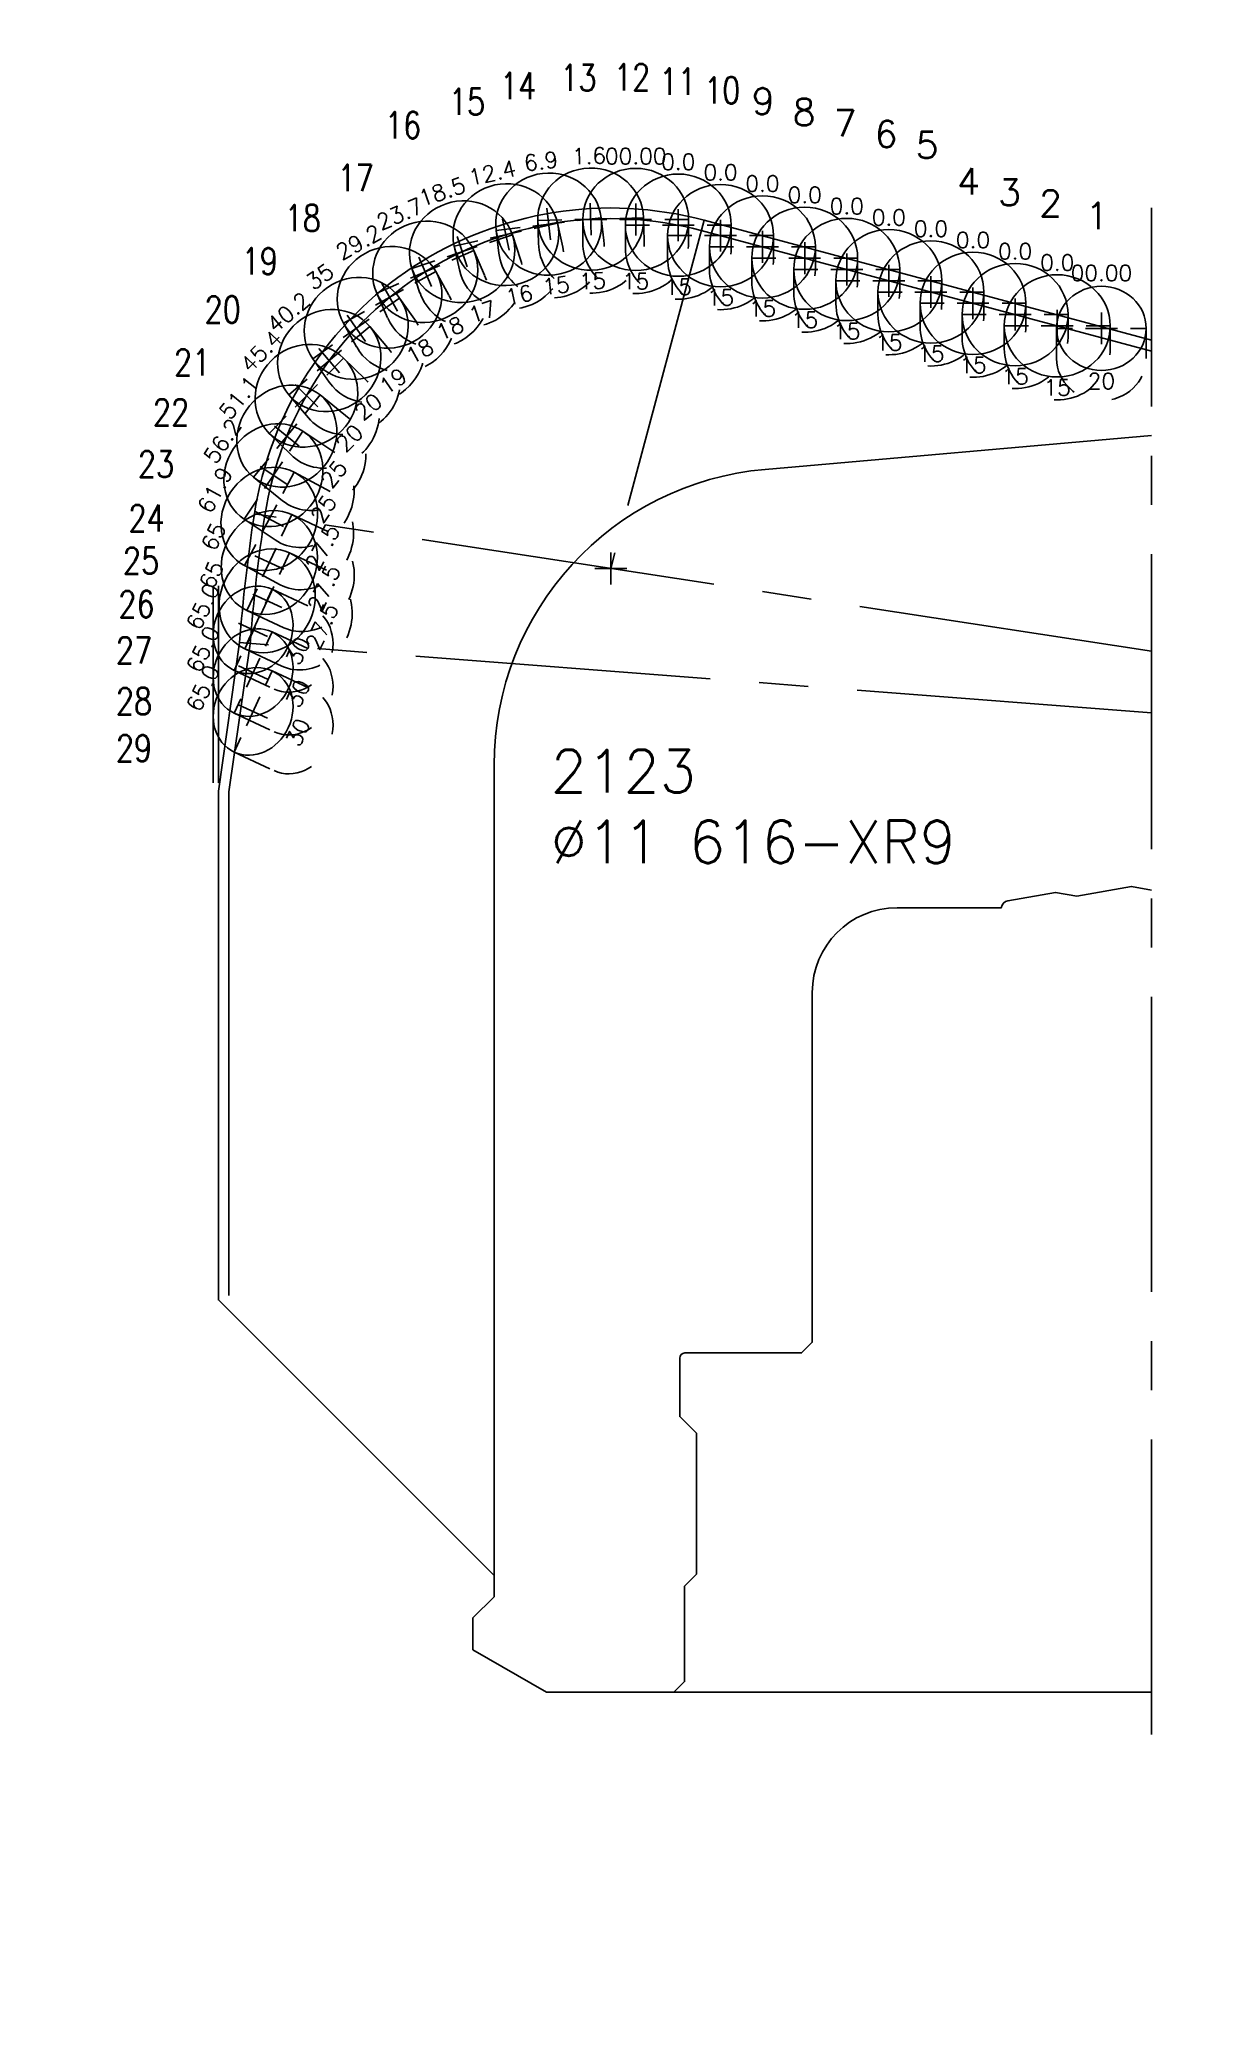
# Paper-space layout 'Layout1' of a CAD drawing. Extents: x 3.25 to 7.81, y 0.36 to 8.01.
# The model-space entities are those that its viewports show. They can reach past a viewport. Long polylines and large blocks are cut down to what shows.
import ezdxf
from ezdxf.enums import TextEntityAlignment as Align

# ---------------------------------------------------------------- set-up
doc = ezdxf.new("R2010")
doc.units = 0
doc.header["$MEASUREMENT"] = 0
doc.linetypes.add('CENTER2', pattern=[1.125, 0.75, -0.125, 0.125, -0.125])
doc.linetypes.add('HIDDEN2', pattern=[0.1875, 0.125, -0.0625])
doc.layers.get('0').update_dxf_attribs({"linetype": 'CONTINUOUS'})
doc.layers.get('Defpoints').update_dxf_attribs({"color": 10, "linetype": 'CONTINUOUS'})
for name, color, linetype in [('Blade1', 40, 'CONTINUOUS'), ('Blade3', 210, 'CONTINUOUS'), ('Blade5', 112, 'CONTINUOUS'), ('CDG-38049R1', 7, 'CONTINUOUS'), ('CLine', 5, 'CENTER2'), ('Dims', 4, 'CONTINUOUS')]:
    doc.layers.add(name, color=color, linetype=linetype)
doc.layers.get('Defpoints').freeze()
doc.styles.add('RomanS', font='romans')
doc.dimstyles.get("Standard").update_dxf_attribs({"dimtxt": 0.094, "dimasz": 0.18, "dimexe": 0.0625, "dimexo": 0.0625, "dimgap": 0.045, "dimtad": 0, "dimtih": 1, "dimtoh": 1, "dimdec": 4, "dimzin": 4, "dimdsep": 46, "dimtxsty": 'RomanS', "dimcen": 0.09, "dimazin": 1, "dimtfac": 1, "dimtdec": 4, "dimtofl": 0, "dimtmove": 0, "dimatfit": 1, "dimfxl": 1, "dimtolj": 1, "dimtzin": 0, "dimarcsym": 0})

# ---------------------------------------------------------------- blocks, each defined once
blk = doc.blocks.new('*D8')
at = {"layer": 'Dims', "color": 0, "lineweight": -2, "transparency": 16777216}
for p, q in [((28.977, 30.287), (28.977, 30.468)), ((26.57, 29.035), (26.422, 29.138))]:
    blk.add_line(p, q, dxfattribs=at)
for start, end in [(93.3755, 113.4918), (121.0293, 141.6245)]:
    blk.add_arc((28.977, 27.35), 3.056, start, end, dxfattribs=at)
at = {"layer": 'Dims', "color": 0, "transparency": 16777216}
for points in [[(28.796, 30.43), (28.798, 30.37), (28.977, 30.405)], [(26.605, 29.229), (26.557, 29.265), (26.474, 29.102)]]:
    blk.add_solid(points, dxfattribs=at)
at = {"layer": 'Dims', "color": 0, "transparency": 16777216, "insert": (27.566, 30.06), "char_height": 0.094, "attachment_point": 5, "style": 'RomanS'}
blk.add_mtext('\\A1;55.00°', dxfattribs=at)
blk = doc.blocks.new('CMark')
at = {"layer": 'CLine'}
for p, q in [((-0.094, 0), (0.094, 0)), ((0, 0.094), (0, -0.094))]:
    blk.add_line(p, q, dxfattribs=at)
blk = doc.blocks.new('1613@15')
for p, q in [((-0.17, 0), (-0.312, 0)), ((0.171, 0), (0.312, 0))]:
    blk.add_line(p, q)
at = {"color": 8, "linetype": 'HIDDEN2', "ltscale": 0.5}
blk.add_line((-0.312, 0), (-0.312, -0.135), dxfattribs=at)
at = {"color": 8, "linetype": 'HIDDEN2', "ltscale": 0.5, "flags": 128}
blk.add_lwpolyline([(0.312, 0), (0.312, -0.135)], dxfattribs=at)
blk.add_ellipse((0, 0), major_axis=(-0.312, 0), ratio=0.965926, start_param=-3.141592653589793, end_param=3.141592653589793)
at = {"color": 8, "linetype": 'HIDDEN2', "ltscale": 0.5}
blk.add_ellipse((0, -0.135), major_axis=(-0.312, 0), ratio=0.965926, start_param=0, end_param=3.141593, dxfattribs=at)
blk.add_blockref('CMark', (0, 0))
at = {"style": 'RomanS'}
blk.add_text('15', height=0.094, dxfattribs=at).set_placement((0, -0.364), align=Align.MIDDLE_CENTER)
blk.add_attdef('ANG', text='', height=0.094, dxfattribs=at).set_placement((0, 0.298), align=Align.BOTTOM_CENTER)
blk = doc.blocks.new('1613@20')
for p, q in [((-0.17, 0), (-0.312, 0)), ((0.171, 0), (0.312, 0))]:
    blk.add_line(p, q)
at = {"color": 8, "linetype": 'HIDDEN2', "ltscale": 0.5}
blk.add_line((-0.312, 0), (-0.312, -0.178), dxfattribs=at)
at = {"color": 8, "linetype": 'HIDDEN2', "ltscale": 0.5, "flags": 128}
blk.add_lwpolyline([(0.312, 0), (0.312, -0.178)], dxfattribs=at)
blk.add_ellipse((0, 0), major_axis=(-0.312, 0), ratio=0.939693, start_param=-3.141592653589793, end_param=3.141592653589793)
at = {"color": 8, "linetype": 'HIDDEN2', "ltscale": 0.5}
blk.add_ellipse((0, -0.178), major_axis=(-0.312, 0), ratio=0.939693, start_param=0, end_param=3.141593, dxfattribs=at)
blk.add_blockref('CMark', (0, 0))
at = {"style": 'RomanS'}
blk.add_text('20', height=0.094, dxfattribs=at).set_placement((0, -0.356), align=Align.MIDDLE_CENTER)
blk.add_attdef('ANG', text='', height=0.094, dxfattribs=at).set_placement((0, 0.298), align=Align.BOTTOM_CENTER)
blk = doc.blocks.new('1613@25')
for p, q in [((-0.17, 0), (-0.312, 0)), ((0.171, 0), (0.312, 0))]:
    blk.add_line(p, q)
at = {"color": 8, "linetype": 'HIDDEN2', "ltscale": 0.5}
blk.add_line((-0.312, 0), (-0.312, -0.22), dxfattribs=at)
at = {"color": 8, "linetype": 'HIDDEN2', "ltscale": 0.5, "flags": 128}
blk.add_lwpolyline([(0.312, 0), (0.312, -0.22)], dxfattribs=at)
blk.add_ellipse((0, 0), major_axis=(-0.312, 0), ratio=0.906308, start_param=-3.141592653589793, end_param=3.141592653589793)
at = {"color": 8, "linetype": 'HIDDEN2', "ltscale": 0.5}
blk.add_ellipse((0, -0.22), major_axis=(-0.312, 0), ratio=0.906308, start_param=0, end_param=3.141593, dxfattribs=at)
blk.add_blockref('CMark', (0, 0))
at = {"style": 'RomanS'}
blk.add_text('25', height=0.094, dxfattribs=at).set_placement((0, -0.356), align=Align.MIDDLE_CENTER)
blk.add_attdef('ANG', text='', height=0.094, dxfattribs=at).set_placement((0, 0.287), align=Align.BOTTOM_CENTER)
blk = doc.blocks.new('1313@30')
for p, q in [((-0.17, 0), (-0.265, 0)), ((0.171, 0), (0.264, 0))]:
    blk.add_line(p, q)
at = {"color": 8, "linetype": 'HIDDEN2', "ltscale": 0.5}
blk.add_line((-0.265, 0), (-0.265, -0.26), dxfattribs=at)
at = {"color": 8, "linetype": 'HIDDEN2', "ltscale": 0.5, "flags": 128}
blk.add_lwpolyline([(0.264, 0), (0.264, -0.26)], dxfattribs=at)
blk.add_ellipse((0, 0), major_axis=(0.264, 0), ratio=0.866025)
at = {"color": 8, "linetype": 'HIDDEN2', "ltscale": 0.5}
blk.add_ellipse((0, -0.26), major_axis=(0.264, 0), ratio=0.866025, start_param=3.141593, end_param=6.283185, dxfattribs=at)
blk.add_blockref('CMark', (0, 0))
at = {"style": 'RomanS'}
blk.add_text('30', height=0.094, dxfattribs=at).set_placement((0, -0.292), align=Align.MIDDLE_CENTER)
blk.add_attdef('ANG', text='', height=0.094, dxfattribs=at).set_placement((0, 0.251), align=Align.BOTTOM_CENTER)
blk = doc.blocks.new('*D13')
at = {"layer": 'Dims', "color": 0, "lineweight": -2, "transparency": 16777216}
for p, q in [((28.977, 30.287), (28.977, 30.468)), ((31.639, 28.591), (31.803, 28.668))]:
    blk.add_line(p, q, dxfattribs=at)
for start, end in [(60.8677, 86.6245), (28.3755, 54.4181)]:
    blk.add_arc((28.977, 27.35), 3.056, start, end, dxfattribs=at)
at = {"layer": 'Dims', "color": 0, "transparency": 16777216}
for points in [[(29.156, 30.37), (29.158, 30.43), (28.977, 30.405)], [(31.692, 28.815), (31.639, 28.788), (31.746, 28.641)]]:
    blk.add_solid(points, dxfattribs=at)
at = {"layer": 'Dims', "color": 0, "transparency": 16777216, "insert": (30.619, 29.927), "char_height": 0.094, "attachment_point": 5, "style": 'RomanS'}
blk.add_mtext('\\A1;65.00°', dxfattribs=at)
blk = doc.blocks.new('1313@20')
for p, q in [((-0.17, 0), (-0.265, 0)), ((0.171, 0), (0.264, 0))]:
    blk.add_line(p, q)
at = {"color": 8, "linetype": 'HIDDEN2', "ltscale": 0.5}
blk.add_line((-0.265, 0), (-0.265, -0.178), dxfattribs=at)
at = {"color": 8, "linetype": 'HIDDEN2', "ltscale": 0.5, "flags": 128}
blk.add_lwpolyline([(0.264, 0), (0.264, -0.178)], dxfattribs=at)
blk.add_ellipse((0, 0), major_axis=(0.264, 0), ratio=0.939693)
at = {"color": 8, "linetype": 'HIDDEN2', "ltscale": 0.5}
blk.add_ellipse((0, -0.178), major_axis=(0.264, 0), ratio=0.939693, start_param=3.141593, end_param=6.283185, dxfattribs=at)
blk.add_blockref('CMark', (0, 0))
at = {"style": 'RomanS'}
blk.add_text('20', height=0.094, dxfattribs=at).set_placement((0, -0.311), align=Align.MIDDLE_CENTER)
blk.add_attdef('ANG', text='', height=0.094, dxfattribs=at).set_placement((0, 0.251), align=Align.BOTTOM_CENTER)
blk = doc.blocks.new('1613@16')
for p, q in [((-0.17, 0), (-0.312, 0)), ((0.171, 0), (0.312, 0))]:
    blk.add_line(p, q)
at = {"color": 8, "linetype": 'HIDDEN2', "ltscale": 0.5}
blk.add_line((-0.312, 0), (-0.312, -0.143), dxfattribs=at)
at = {"color": 8, "linetype": 'HIDDEN2', "ltscale": 0.5, "flags": 128}
blk.add_lwpolyline([(0.312, 0), (0.312, -0.143)], dxfattribs=at)
at = {"extrusion": (0, 0, -1)}
blk.add_ellipse((0, 0), major_axis=(-0.312, 0), ratio=0.961248, start_param=-3.141592653589793, end_param=3.141592653589793, dxfattribs=at)
at = {"color": 8, "linetype": 'HIDDEN2', "ltscale": 0.5}
blk.add_ellipse((0, -0.143), major_axis=(0.312, 0), ratio=0.953717, start_param=3.141593, end_param=6.283185, dxfattribs=at)
blk.add_blockref('CMark', (0, 0))
at = {"style": 'RomanS'}
blk.add_text('16', height=0.094, dxfattribs=at).set_placement((0, -0.364), align=Align.MIDDLE_CENTER)
blk.add_attdef('ANG', text='', height=0.094, dxfattribs=at).set_placement((0, 0.298), align=Align.BOTTOM_CENTER)
blk = doc.blocks.new('1613@17')
for p, q in [((-0.17, 0), (-0.313, 0)), ((0.171, 0), (0.312, 0))]:
    blk.add_line(p, q)
at = {"color": 8, "linetype": 'HIDDEN2', "ltscale": 0.5}
blk.add_line((-0.313, 0), (-0.313, -0.152), dxfattribs=at)
at = {"color": 8, "linetype": 'HIDDEN2', "ltscale": 0.5, "flags": 128}
blk.add_lwpolyline([(0.312, 0), (0.312, -0.152)], dxfattribs=at)
blk.add_ellipse((0, 0), major_axis=(-0.312, 0), ratio=0.95632, start_param=3.141593, end_param=9.424778)
at = {"color": 8, "linetype": 'HIDDEN2', "ltscale": 0.5}
blk.add_ellipse((0, -0.152), major_axis=(-0.312, 0), ratio=0.95632, start_param=0, end_param=3.141593, dxfattribs=at)
blk.add_blockref('CMark', (0, 0))
at = {"style": 'RomanS'}
blk.add_text('17', height=0.094, dxfattribs=at).set_placement((0.001, -0.373), align=Align.MIDDLE_CENTER)
blk.add_attdef('ANG', text='', height=0.094, dxfattribs=at).set_placement((0, 0.298), align=Align.BOTTOM_CENTER)
blk = doc.blocks.new('1613@18')
for p, q in [((-0.17, 0), (-0.312, 0)), ((0.171, 0), (0.312, 0))]:
    blk.add_line(p, q)
at = {"color": 8, "linetype": 'HIDDEN2', "ltscale": 0.5}
blk.add_line((-0.312, 0), (-0.312, -0.159), dxfattribs=at)
at = {"color": 8, "linetype": 'HIDDEN2', "ltscale": 0.5, "flags": 128}
blk.add_lwpolyline([(0.312, 0), (0.312, -0.159)], dxfattribs=at)
at = {"extrusion": (0, 0, -1)}
blk.add_ellipse((0, 0), major_axis=(-0.312, 0), ratio=0.95104, start_param=-3.141592653589793, end_param=3.141592653589793, dxfattribs=at)
at = {"color": 8, "linetype": 'HIDDEN2', "ltscale": 0.5}
blk.add_ellipse((0, -0.161), major_axis=(0.312, 0), ratio=0.953717, start_param=3.141593, end_param=6.283185, dxfattribs=at)
blk.add_blockref('CMark', (0, 0))
at = {"style": 'RomanS'}
blk.add_text('18', height=0.094, dxfattribs=at).set_placement((0, -0.364), align=Align.MIDDLE_CENTER)
blk.add_attdef('ANG', text='', height=0.094, dxfattribs=at).set_placement((0, 0.298), align=Align.BOTTOM_CENTER)
blk = doc.blocks.new('1613@19')
for p, q in [((-0.17, 0), (-0.313, 0)), ((0.171, 0), (0.312, 0))]:
    blk.add_line(p, q)
at = {"color": 8, "linetype": 'HIDDEN2', "ltscale": 0.5}
blk.add_line((-0.313, 0), (-0.313, -0.169), dxfattribs=at)
at = {"color": 8, "linetype": 'HIDDEN2', "ltscale": 0.5, "flags": 128}
blk.add_lwpolyline([(0.312, 0), (0.312, -0.169)], dxfattribs=at)
at = {"extrusion": (0, 0, -1)}
blk.add_ellipse((0, 0), major_axis=(-0.312, 0), ratio=0.945519, start_param=3.141593, end_param=9.424778, dxfattribs=at)
at = {"color": 8, "linetype": 'HIDDEN2', "ltscale": 0.5}
blk.add_ellipse((0, -0.169), major_axis=(0.312, 0), ratio=0.945519, start_param=3.141593, end_param=6.283185, dxfattribs=at)
blk.add_blockref('CMark', (0, 0))
at = {"style": 'RomanS'}
blk.add_text('19', height=0.094, dxfattribs=at).set_placement((0, -0.379), align=Align.MIDDLE_CENTER)
blk.add_attdef('ANG', text='', height=0.094, dxfattribs=at).set_placement((0, 0.298), align=Align.BOTTOM_CENTER)
blk = doc.blocks.new('1613@27.5')
for p, q in [((-0.17, 0), (-0.312, 0)), ((-0.312, -0.24), (-0.312, 0)), ((0.171, 0), (0.312, 0)), ((0.312, -0.24), (0.312, 0))]:
    blk.add_line(p, q)
blk.add_ellipse((0, 0), major_axis=(-0.312, 0), ratio=0.88704, start_param=3.141593, end_param=9.424778)
at = {"color": 8, "linetype": 'HIDDEN2', "ltscale": 0.5}
blk.add_ellipse((0, -0.24), major_axis=(-0.312, 0), ratio=0.88704, start_param=0, end_param=3.141593, dxfattribs=at)
blk.add_blockref('CMark', (0, 0))
at = {"style": 'RomanS'}
blk.add_text('27.5', height=0.094, dxfattribs=at).set_placement((0, -0.356), align=Align.MIDDLE_CENTER)
blk.add_attdef('ANG', text='', height=0.094, dxfattribs=at).set_placement((0, 0.287), align=Align.BOTTOM_CENTER)

msp = doc.modelspace()

# ---------------------------------------------------------------- linework, layer by layer
msp.add_line((26.56978, 39.30867), (26.56978, 39.32867))
at = {"color": 1}
for p, q in [((26.23979, 37.75226), (26.23979, 38.91381)), ((26.26979, 37.75226), (26.26979, 38.91381))]:
    msp.add_line(p, q, dxfattribs=at)
at = {"flags": 128}
msp.add_lwpolyline([(27.89479, 33.07927), (27.89479, 37.85754, -0.38887873), (29.49227, 39.60088), (31.76979, 39.80014)], format="xyb", dxfattribs=at)
at = {"layer": 'CDG-38049R1', "flags": 128}
for points in [[(31.76979, 40.36264), (29.13229, 41.06936, 0.44681184), (26.48173, 39.3381, 0.01886589), (26.39479, 38.57927), (26.26979, 37.70427), (26.26979, 34.70427), (27.89479, 33.07927), (27.89479, 32.95427), (27.76979, 32.82927), (27.76979, 32.64177), (28.20281, 32.39177), (31.76979, 32.39177)], [(28.95479, 32.39177), (29.01729, 32.45427), (29.01729, 33.01677), (29.08744, 33.08692), (29.08744, 33.91787), (28.98854, 34.01677), (28.98854, 34.36052, -0.41421356), (29.01979, 34.39177), (29.70729, 34.39177), (29.76979, 34.45427), (29.76979, 36.51677, -0.41421356), (30.26979, 37.01677), (30.88428, 37.01677, -0.33147455), (30.92271, 37.05752), (31.20451, 37.10721), (31.32951, 37.08517), (31.65051, 37.14177), (31.76979, 37.12073)]]:
    msp.add_lwpolyline(points, format="xyb", dxfattribs=at)
at = {"layer": 'CLine'}
msp.add_line((31.76979, 32.14177), (31.76979, 41.14177), dxfattribs=at)
at = {"layer": 'CLine', "color": 1}
for p, q in [((29.13229, 41.06936), (28.5823, 39.01677)), ((31.76979, 38.52916), (26.48173, 39.3381)), ((31.76979, 38.16515), (26.39479, 38.57927))]:
    msp.add_line(p, q, dxfattribs=at)
at = {"layer": 'CLine', "color": 1, "linetype": 'Continuous', "flags": 128}
msp.add_lwpolyline([(31.76979, 40.29794), (29.11611, 41.00899, 0.44681184), (26.54351, 39.32865, 0.01891674), (26.45696, 38.57246), (26.33229, 37.69982), (26.33229, 34.73015)], format="xyb", dxfattribs=at)

# ---------------------------------------------------------------- block references
at = {"linetype": 'Continuous'}
msp.add_blockref('CMark', (28.5823, 39.01677), dxfattribs=at)
at = {"layer": 'Blade1'}
for name, p, rotation, values in [('1613@15', (28.4643, 41.07587), 1.600000000000001, {'ANG': '1.6'}), ('1613@17', (27.70635, 40.88402), 18.5, {'ANG': '18.5'}), ('1613@19', (27.08196, 40.43201), 35, {'ANG': '35'}), ('1613@25', (26.67308, 39.79702), 51.1, {'ANG': '51.1'}), ('1613@27.5', (26.5698, 39.05148), 65, {'ANG': '65'}), ('1313@30', (26.47434, 38.40277), 65.00000000000007, {'ANG': '65.0'})]:
    msp.add_blockref(name, p, dxfattribs=dict(at, rotation=rotation)).add_auto_attribs(values)
for name, p, values in [('1613@15', (29.2293, 40.97867), {'ANG': '0.0'}), ('1613@15', (29.9733, 40.77927), {'ANG': '0.0'}), ('1613@15', (30.7173, 40.57997), {'ANG': '0.0'}), ('1313@20', (31.47404, 40.43223), {'ANG': '00.00'})]:
    msp.add_blockref(name, p, dxfattribs=at).add_auto_attribs(values)
at = {"layer": 'Blade3'}
for p, values in [((28.7293, 41.07407), {'ANG': '00.00'}), ((29.4763, 40.91247), {'ANG': '0.0'}), ((30.2213, 40.71287), {'ANG': '0.0'}), ((30.9655, 40.51345), {'ANG': '0.0'})]:
    msp.add_blockref('1613@15', p, dxfattribs=at).add_auto_attribs(values)
for name, p, rotation, values in [('1613@16', (27.96408, 40.98443), 12.4, {'ANG': '12.4'}), ('1613@18', (27.27866, 40.61503), 29.2, {'ANG': '29.2'}), ('1613@20', (26.78864, 40.03495), 45.39999999999981, {'ANG': '45.4'}), ('1613@27.5', (26.56978, 39.30867), 61.9, {'ANG': '61.9'}), ('1313@30', (26.47434, 38.65477), 65.00000000000007, {'ANG': '65.0'})]:
    msp.add_blockref(name, p, dxfattribs=dict(at, rotation=rotation)).add_auto_attribs(values)
at = {"layer": 'Blade5'}
for name, p, rotation, values in [('1613@15', (28.2163, 41.04657), 6.899999999999987, {'ANG': '6.9'}), ('1613@18', (27.48875, 40.7655), 23.7, {'ANG': '23.7'}), ('1613@20', (26.92336, 40.24226), 40.2, {'ANG': '40.2'}), ('1613@25', (26.59439, 39.56642), 56.20000000000007, {'ANG': '56.2'}), ('1613@27.5', (26.55764, 38.82559), 65, {'ANG': '65'}), ('1313@30', (26.47434, 38.17377), 65.00000000000007, {'ANG': '65.0'})]:
    msp.add_blockref(name, p, dxfattribs=dict(at, rotation=rotation)).add_auto_attribs(values)
for p in [(28.9803, 41.04047), (29.7253, 40.84577), (30.4693, 40.64637), (31.21376, 40.44693)]:
    msp.add_blockref('1613@15', p, dxfattribs=at).add_auto_attribs({'ANG': '0.0'})

# ---------------------------------------------------------------- texts
at = {"insert": (28.22825, 37.94651), "char_height": 0.25, "attachment_point": 1, "style": 'RomanS'}
msp.add_mtext_dynamic_manual_height_columns('2123\\PØ11 616-XR9', width=2.9638323, gutter_width=1.25, heights=[0], dxfattribs=at)
at = {"layer": 'Blade1', "style": 'RomanS', "width": 0.8}
for s, p in [('13', (28.39186, 41.90993)), ('10', (29.23916, 41.83592)), ('16', (27.35815, 41.63042)), ('19', (26.51348, 40.82853)), ('22', (25.99093, 39.93728)), ('25', (25.81387, 39.06258)), ('28', (25.77227, 38.23411))]:
    msp.add_text(s, height=0.15625, dxfattribs=at).set_placement(p, align=Align.MIDDLE_CENTER)
at = {"layer": 'Blade1', "style": 'RomanS'}
for s, p in [('7', (29.96361, 41.64234)), ('4', (30.69126, 41.29868)), ('1', (31.44797, 41.09592))]:
    msp.add_text(s, height=0.15625, dxfattribs=at).set_placement(p, align=Align.MIDDLE_CENTER)
at = {"layer": 'Blade3', "style": 'RomanS', "width": 0.8}
for s, p in [('12', (28.70776, 41.9133)), ('15', (27.735, 41.76866)), ('18', (26.76716, 41.08262)), ('21', (26.11519, 40.23162)), ('24', (25.84639, 39.31358)), ('27', (25.77227, 38.53417))]:
    msp.add_text(s, height=0.15625, dxfattribs=at).set_placement(p, align=Align.MIDDLE_CENTER)
at = {"layer": 'Blade3', "style": 'RomanS'}
for s, p in [('9', (29.48065, 41.77175)), ('6', (30.20509, 41.57763)), ('3', (30.93274, 41.23397))]:
    msp.add_text(s, height=0.15625, dxfattribs=at).set_placement(p, align=Align.MIDDLE_CENTER)
at = {"layer": 'Blade5', "style": 'RomanS', "width": 0.8}
for s, p in [('14', (28.03607, 41.86217)), ('11', (28.9769, 41.88738)), ('17', (27.07845, 41.31915)), ('20', (26.29505, 40.54352)), ('23', (25.902, 39.63202)), ('26', (25.78686, 38.80649)), ('29', (25.77227, 37.95718))]:
    msp.add_text(s, height=0.15625, dxfattribs=at).set_placement(p, align=Align.MIDDLE_CENTER)
at = {"layer": 'Blade5', "style": 'RomanS'}
for s, p in [('8', (29.72213, 41.70704)), ('5', (30.44657, 41.51293)), ('2', (31.17423, 41.16927))]:
    msp.add_text(s, height=0.15625, dxfattribs=at).set_placement(p, align=Align.MIDDLE_CENTER)

# ---------------------------------------------------------------- dimensions: what is measured, and where the dimension line sits
at = {"layer": 'Dims'}
for base, line1, line2, picture, middle in [((28.01556, 30.25038), ((27.85041, 28.13834), (26.62169, 28.99871)), ((28.97675, 28.72468), (28.97675, 30.22468)), '*D8', (27.56573, 30.06021)), ((31.07376, 29.57238), ((28.97675, 27.34968), (28.97675, 30.22468)), ((28.97675, 27.34968), (31.58238, 28.5647)), '*D13', (30.61862, 29.9269))]:
    dim = msp.add_angular_dim_2l(base=base, line1=line1, line2=line2, dimstyle='Standard', dxfattribs=at)
    dim.commit()
    dim.dimension.update_dxf_attribs({"geometry": picture, "text_midpoint": middle})

psp = doc.layouts.get("Layout1")

# ---------------------------------------------------------------- viewports
at = {"layer": 'Defpoints'}
psp.add_viewport(center=(5.5294, 4.1856), size=(4.5543, 7.64846), view_center_point=(28.68396, 36.31031), view_height=11.649406, dxfattribs=at)

doc.saveas('drawing.dxf')
